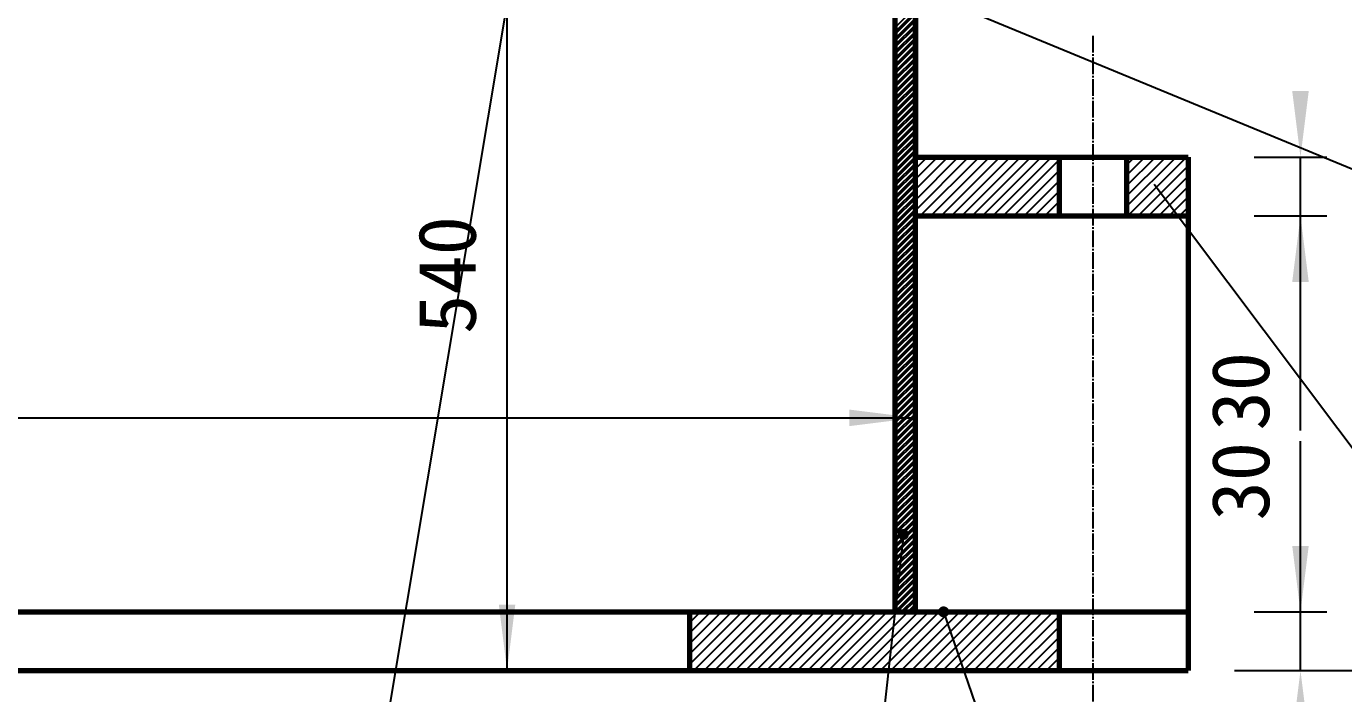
# Model space of a CAD drawing. Header units: millimetres. Extents: x -23892 to 57527, y -540 to 34444.
# Drawn here: x 11336 to 13711, y 13063 to 14266 of the extents above; entities that cross this region are included whole.
import ezdxf

# ---------------------------------------------------------------- set-up
doc = ezdxf.new("R2010")
doc.units = ezdxf.units.MM
doc.linetypes.add('EB_DASHDOT', pattern=[39, 30, -3, 3, -3])
for name, color, linetype, lineweight in [('CAXA0', 7, 'Continuous', 70), ('CAXA1', 1, 'EB_DASHDOT', 25), ('CAXA3', 7, 'Continuous', 25), ('CAXA4', 3, 'Continuous', 25)]:
    doc.layers.add(name, color=color, linetype=linetype, lineweight=lineweight)
doc.styles.get("Standard").update_dxf_attribs({"font": ''})
doc.styles.get('Standard').set_extended_font_data('FangSong')

msp = doc.modelspace()

# ---------------------------------------------------------------- hatches: boundary and pattern name
at = {"layer": 'CAXA0', "linetype": 'Continuous', "lineweight": 25}
for color, points in [(3, [(13632.8593, 14030.4118), (13647.7318, 14149.392), (13617.9867, 14149.392)]), (3, [(13632.8593, 13924.6517), (13647.7318, 13805.6715), (13617.9867, 13805.6715)]), (3, [(12938.7662, 13560.4811), (12819.786, 13545.6085), (12819.786, 13575.3536)]), (0, [(12926.9213, 13350.1494), (12926.7992, 13351.7004), (12926.436, 13353.2133), (12925.8406, 13354.6507), (12925.0277, 13355.9773), (12924.0173, 13357.1604), (12922.8342, 13358.1708), (12921.5076, 13358.9837), (12920.0702, 13359.5791), (12918.5573, 13359.9423), (12917.0063, 13360.0644), (12915.4552, 13359.9423), (12913.9424, 13359.5791), (12912.505, 13358.9837), (12911.1784, 13358.1708), (12909.9953, 13357.1604), (12908.9849, 13355.9773), (12908.172, 13354.6507), (12907.5766, 13353.2133), (12907.2134, 13351.7004), (12907.0913, 13350.1494), (12907.2134, 13348.5983), (12907.5766, 13347.0855), (12908.172, 13345.6481), (12908.9849, 13344.3215), (12909.9953, 13343.1384), (12911.1784, 13342.128), (12912.505, 13341.315), (12913.9424, 13340.7197), (12915.4552, 13340.3564), (12917.0063, 13340.2344), (12918.5573, 13340.3564), (12920.0702, 13340.7197), (12921.5076, 13341.315), (12922.8342, 13342.128), (12924.0173, 13343.1384), (12925.0277, 13344.3215), (12925.8406, 13345.6481), (12926.436, 13347.0855), (12926.7992, 13348.5983)]), (3, [(13632.8593, 13210.7707), (13647.7318, 13329.7508), (13617.9867, 13329.7508)]), (3, [(12202.7376, 13105.0105), (12217.6101, 13223.9907), (12187.8651, 13223.9907)]), (0, [(12999.4721, 13210.7707), (12999.35, 13212.3217), (12998.9868, 13213.8346), (12998.3914, 13215.272), (12997.5785, 13216.5986), (12996.568, 13217.7816), (12995.385, 13218.7921), (12994.0584, 13219.605), (12992.621, 13220.2004), (12991.1081, 13220.5636), (12989.5571, 13220.6857), (12988.006, 13220.5636), (12986.4931, 13220.2004), (12985.0557, 13219.605), (12983.7292, 13218.7921), (12982.5461, 13217.7816), (12981.5356, 13216.5986), (12980.7227, 13215.272), (12980.1273, 13213.8346), (12979.7641, 13212.3217), (12979.642, 13210.7707), (12979.7641, 13209.2196), (12980.1273, 13207.7068), (12980.7227, 13206.2693), (12981.5356, 13204.9428), (12982.5461, 13203.7597), (12983.7292, 13202.7492), (12985.0557, 13201.9363), (12986.4931, 13201.3409), (12988.006, 13200.9777), (12989.5571, 13200.8556), (12991.1081, 13200.9777), (12992.621, 13201.3409), (12994.0584, 13201.9363), (12995.385, 13202.7492), (12996.568, 13203.7597), (12997.5785, 13204.9428), (12998.3914, 13206.2693), (12998.9868, 13207.7068), (12999.35, 13209.2196)]), (3, [(13632.8593, 13105.0105), (13647.7318, 12986.0303), (13617.9867, 12986.0303)])]:
    msp.add_hatch(color=color, dxfattribs=at).paths.add_polyline_path(points, flags=0)

# ---------------------------------------------------------------- linework, layer by layer
at = {"layer": 'CAXA0', "color": 0, "linetype": 'Continuous', "lineweight": 25}
for p, q in [((11630.1391, 14874.7201), (14356.1867, 13748.9065)), ((12254.819, 14619.3985), (11517.4461, 10212.6947)), ((12901.7502, 14263.4435), (12938.7662, 14300.4595)), ((12901.7502, 14255.7689), (12938.7662, 14292.785)), ((12901.7502, 14251.5716), (12938.7662, 14288.5876)), ((12901.7502, 14243.897), (12938.7662, 14280.9131)), ((12901.7502, 14239.6997), (12938.7662, 14276.7157)), ((12901.7502, 14232.0251), (12938.7662, 14269.0411)), ((12901.7502, 14227.8277), (12938.7662, 14264.8438)), ((12901.7502, 14220.1532), (12938.7662, 14257.1692)), ((12901.7502, 14215.9558), (12938.7662, 14252.9719)), ((12901.7502, 14208.2813), (12938.7662, 14245.2973)), ((12901.7502, 14204.0839), (12938.7662, 14241.1)), ((12901.7502, 14196.4093), (12938.7662, 14233.4254)), ((12901.7502, 14192.212), (12938.7662, 14229.228)), ((12901.7502, 14184.5374), (12938.7662, 14221.5535)), ((12901.7502, 14180.3401), (12938.7662, 14217.3561)), ((12901.7502, 14172.6655), (12938.7662, 14209.6816)), ((12901.7502, 14168.4682), (12938.7662, 14205.4842)), ((12901.7502, 14160.7936), (12938.7662, 14197.8097)), ((12901.7502, 14156.5962), (12938.7662, 14193.6123)), ((12901.7502, 14148.9217), (12938.7662, 14185.9377)), ((12901.7502, 14144.7243), (12938.7662, 14181.7404)), ((12901.7502, 14137.0498), (12938.7662, 14174.0658)), ((12901.7502, 14132.8524), (12938.7662, 14169.8685)), ((12901.7502, 14125.1779), (12938.7662, 14162.1939)), ((12901.7502, 14120.9805), (12938.7662, 14157.9965)), ((12901.7502, 14113.3059), (12938.7662, 14150.322)), ((12901.7502, 14109.1086), (12938.7662, 14146.1246)), ((12901.7502, 14101.434), (12938.7662, 14138.4501)), ((12901.7502, 14097.2367), (12938.7662, 14134.2527)), ((12901.7502, 14089.5621), (12938.7662, 14126.5782)), ((12901.7502, 14085.3647), (12938.7662, 14122.3808)), ((12901.7502, 14077.6902), (12938.7662, 14114.7062)), ((12901.7502, 14073.4928), (12938.7662, 14110.5089)), ((12901.7502, 14065.8183), (12938.7662, 14102.8343)), ((12901.7502, 14061.6209), (12938.7662, 14098.637)), ((12901.7502, 14053.9464), (12938.7662, 14090.9624)), ((12901.7502, 14049.749), (12938.7662, 14086.7651)), ((12901.7502, 14042.0744), (12938.7662, 14079.0905)), ((12901.7502, 14037.8771), (12938.7662, 14074.8931)), ((12901.7502, 14030.2025), (12938.7662, 14067.2186)), ((12901.7502, 14026.0052), (12938.7662, 14063.0212)), ((12901.7502, 14018.3306), (12938.7662, 14055.3467)), ((12901.7502, 14014.1333), (12938.7662, 14051.1493)), ((12901.7502, 14006.4587), (12938.7662, 14043.4747)), ((12901.7502, 14002.2613), (12938.7662, 14039.2774)), ((12901.7502, 13994.5868), (12938.7662, 14031.6028)), ((12901.7502, 13990.3894), (12938.7662, 14027.4055)), ((12901.7502, 13982.7149), (12938.7662, 14019.7309)), ((12901.7502, 13978.5175), (12938.7662, 14015.5336)), ((12938.7662, 14027.9664), (12941.2117, 14030.4118)), ((12938.7662, 14009.2704), (12959.9076, 14030.4118)), ((12938.7662, 13990.5745), (12978.6036, 14030.4118)), ((12938.7662, 13971.8786), (12997.2995, 14030.4118)), ((12938.7662, 13953.1826), (13015.9954, 14030.4118)), ((12938.7662, 13934.4867), (13034.6913, 14030.4118)), ((12947.6271, 13924.6517), (13053.3873, 14030.4118)), ((12966.3231, 13924.6517), (13072.0832, 14030.4118)), ((12985.019, 13924.6517), (13090.7791, 14030.4118)), ((13003.7149, 13924.6517), (13109.4751, 14030.4118)), ((13022.4108, 13924.6517), (13128.171, 14030.4118)), ((13041.1068, 13924.6517), (13146.8669, 14030.4118)), ((13059.8027, 13924.6517), (13165.5629, 14030.4118)), ((13078.4986, 13924.6517), (13184.2588, 14030.4118)), ((13097.1946, 13924.6517), (13197.8786, 14025.3357)), ((13319.5028, 14016.0884), (13333.8262, 14030.4118)), ((13319.5028, 13997.3924), (13352.5222, 14030.4118)), ((13319.5028, 13978.6965), (13371.2181, 14030.4118)), ((13319.5028, 13960.0006), (13389.914, 14030.4118)), ((13319.5028, 13941.3046), (13408.6099, 14030.4118)), ((13321.5457, 13924.6517), (13427.3059, 14030.4118)), ((13340.2417, 13924.6517), (13430.5509, 14014.9609)), ((12901.7502, 13970.8429), (12938.7662, 14007.859)), ((12901.7502, 13966.6456), (12938.7662, 14003.6616)), ((12901.7502, 13958.971), (12938.7662, 13995.9871)), ((12901.7502, 13954.7737), (12938.7662, 13991.7897)), ((13115.8905, 13924.6517), (13197.8786, 14006.6398)), ((13134.5864, 13924.6517), (13197.8786, 13987.9438)), ((13358.9376, 13924.6517), (13430.5509, 13996.265)), ((12901.7502, 13947.0991), (12938.7662, 13984.1152)), ((12901.7502, 13942.9018), (12938.7662, 13979.9178)), ((12901.7502, 13935.2272), (12938.7662, 13972.2433)), ((12901.7502, 13931.0298), (12938.7662, 13968.0459)), ((13153.2824, 13924.6517), (13197.8786, 13969.2479)), ((13377.6335, 13924.6517), (13430.5509, 13977.5691)), ((12901.7502, 13923.3553), (12938.7662, 13960.3713)), ((12901.7502, 13919.1579), (12938.7662, 13956.174)), ((12901.7502, 13911.4834), (12938.7662, 13948.4994)), ((12901.7502, 13907.286), (12938.7662, 13944.3021)), ((13171.9783, 13924.6517), (13197.8786, 13950.552)), ((13396.3294, 13924.6517), (13430.5509, 13958.8732)), ((13415.0254, 13924.6517), (13430.5509, 13940.1772)), ((12901.7502, 13899.6115), (12938.7662, 13936.6275)), ((12901.7502, 13895.4141), (12938.7662, 13932.4302)), ((12901.7502, 13887.7395), (12938.7662, 13924.7556)), ((12901.7502, 13883.5422), (12938.7662, 13920.5582)), ((13190.6742, 13924.6517), (13197.8786, 13931.8561)), ((12901.7502, 13875.8676), (12938.7662, 13912.8837)), ((12901.7502, 13871.6703), (12938.7662, 13908.6863)), ((12901.7502, 13863.9957), (12938.7662, 13901.0118)), ((12901.7502, 13859.7984), (12938.7662, 13896.8144)), ((12901.7502, 13852.1238), (12938.7662, 13889.1398)), ((12901.7502, 13847.9264), (12938.7662, 13884.9425)), ((12901.7502, 13840.2519), (12938.7662, 13877.2679)), ((12901.7502, 13836.0545), (12938.7662, 13873.0706)), ((12901.7502, 13828.38), (12938.7662, 13865.396)), ((12901.7502, 13824.1826), (12938.7662, 13861.1987)), ((12901.7502, 13816.508), (12938.7662, 13853.5241)), ((12901.7502, 13812.3107), (12938.7662, 13849.3267)), ((12901.7502, 13804.6361), (12938.7662, 13841.6522)), ((12901.7502, 13800.4388), (12938.7662, 13837.4548)), ((12901.7502, 13792.7642), (12938.7662, 13829.7803)), ((12901.7502, 13788.5669), (12938.7662, 13825.5829)), ((12901.7502, 13780.8923), (12938.7662, 13817.9084)), ((12901.7502, 13776.6949), (12938.7662, 13813.711)), ((12901.7502, 13769.0204), (12938.7662, 13806.0364)), ((12901.7502, 13764.823), (12938.7662, 13801.8391)), ((12901.7502, 13757.1485), (12938.7662, 13794.1645)), ((12901.7502, 13752.9511), (12938.7662, 13789.9672)), ((12901.7502, 13745.2766), (12938.7662, 13782.2926)), ((12901.7502, 13741.0792), (12938.7662, 13778.0953)), ((12901.7502, 13733.4046), (12938.7662, 13770.4207)), ((12901.7502, 13729.2073), (12938.7662, 13766.2233)), ((12901.7502, 13721.5327), (12938.7662, 13758.5488)), ((12901.7502, 13717.3354), (12938.7662, 13754.3514)), ((12901.7502, 13709.6608), (12938.7662, 13746.6769)), ((12901.7502, 13705.4635), (12938.7662, 13742.4795)), ((12901.7502, 13697.7889), (12938.7662, 13734.8049)), ((12901.7502, 13693.5915), (12938.7662, 13730.6076)), ((12901.7502, 13685.917), (12938.7662, 13722.933)), ((12901.7502, 13681.7196), (12938.7662, 13718.7357)), ((12901.7502, 13674.0451), (12938.7662, 13711.0611)), ((12901.7502, 13669.8477), (12938.7662, 13706.8638)), ((12901.7502, 13662.1731), (12938.7662, 13699.1892)), ((12901.7502, 13657.9758), (12938.7662, 13694.9918)), ((12901.7502, 13650.3012), (12938.7662, 13687.3173)), ((12901.7502, 13646.1039), (12938.7662, 13683.1199)), ((12901.7502, 13638.4293), (12938.7662, 13675.4454)), ((12901.7502, 13634.232), (12938.7662, 13671.248)), ((12901.7502, 13626.5574), (12938.7662, 13663.5735)), ((12901.7502, 13622.36), (12938.7662, 13659.3761)), ((12901.7502, 13614.6855), (12938.7662, 13651.7015)), ((12901.7502, 13610.4881), (12938.7662, 13647.5042)), ((12901.7502, 13602.8136), (12938.7662, 13639.8296)), ((12901.7502, 13598.6162), (12938.7662, 13635.6323)), ((12901.7502, 13590.9417), (12938.7662, 13627.9577)), ((12901.7502, 13586.7443), (12938.7662, 13623.7603)), ((12901.7502, 13579.0697), (12938.7662, 13616.0858)), ((12901.7502, 13574.8724), (12938.7662, 13611.8884)), ((12901.7502, 13567.1978), (12938.7662, 13604.2139)), ((12901.7502, 13563.0005), (12938.7662, 13600.0165)), ((12901.7502, 13555.3259), (12938.7662, 13592.342)), ((12901.7502, 13551.1285), (12938.7662, 13588.1446)), ((12901.7502, 13543.454), (12938.7662, 13580.47)), ((12901.7502, 13539.2566), (12938.7662, 13576.2727)), ((12901.7502, 13531.5821), (12938.7662, 13568.5981)), ((12901.7502, 13527.3847), (12938.7662, 13564.4008)), ((12901.7502, 13519.7102), (12938.7662, 13556.7262)), ((12901.7502, 13515.5128), (12938.7662, 13552.5289)), ((12901.7502, 13507.8382), (12938.7662, 13544.8543)), ((12901.7502, 13503.6409), (12938.7662, 13540.6569)), ((12901.7502, 13495.9663), (12938.7662, 13532.9824)), ((12901.7502, 13491.769), (12938.7662, 13528.785)), ((12901.7502, 13484.0944), (12938.7662, 13521.1105)), ((12901.7502, 13479.8971), (12938.7662, 13516.9131)), ((12901.7502, 13472.2225), (12938.7662, 13509.2385)), ((12901.7502, 13468.0251), (12938.7662, 13505.0412)), ((12901.7502, 13460.3506), (12938.7662, 13497.3666)), ((12901.7502, 13456.1532), (12938.7662, 13493.1693)), ((12901.7502, 13448.4787), (12938.7662, 13485.4947)), ((12901.7502, 13444.2813), (12938.7662, 13481.2974)), ((12901.7502, 13436.6067), (12938.7662, 13473.6228)), ((12901.7502, 13432.4094), (12938.7662, 13469.4254)), ((12901.7502, 13424.7348), (12938.7662, 13461.7509)), ((12901.7502, 13420.5375), (12938.7662, 13457.5535)), ((12901.7502, 13412.8629), (12938.7662, 13449.879)), ((12901.7502, 13408.6656), (12938.7662, 13445.6816)), ((12901.7502, 13400.991), (12938.7662, 13438.0071)), ((12901.7502, 13396.7936), (12938.7662, 13433.8097)), ((12901.7502, 13389.1191), (12938.7662, 13426.1351)), ((12901.7502, 13384.9217), (12938.7662, 13421.9378)), ((12901.7502, 13377.2472), (12938.7662, 13414.2632)), ((12901.7502, 13373.0498), (12938.7662, 13410.0659)), ((12901.7502, 13365.3753), (12938.7662, 13402.3913)), ((12901.7502, 13361.1779), (12938.7662, 13398.194)), ((12901.7502, 13353.5033), (12938.7662, 13390.5194)), ((12901.7502, 13349.306), (12938.7662, 13386.322)), ((12901.7502, 13341.6314), (12938.7662, 13378.6475)), ((12901.7502, 13337.4341), (12938.7662, 13374.4501)), ((12917.0063, 13350.1494), (12571.0387, 10212.6947)), ((12901.7502, 13329.7595), (12938.7662, 13366.7756)), ((12901.7502, 13325.5622), (12938.7662, 13362.5782)), ((12901.7502, 13317.8876), (12938.7662, 13354.9036)), ((12901.7502, 13313.6902), (12938.7662, 13350.7063)), ((12901.7502, 13306.0157), (12938.7662, 13343.0317)), ((12901.7502, 13301.8183), (12938.7662, 13338.8344)), ((12901.7502, 13294.1438), (12938.7662, 13331.1598)), ((12901.7502, 13289.9464), (12938.7662, 13326.9625)), ((12901.7502, 13282.2718), (12938.7662, 13319.2879)), ((12901.7502, 13278.0745), (12938.7662, 13315.0905)), ((12901.7502, 13270.3999), (12938.7662, 13307.416)), ((12901.7502, 13266.2026), (12938.7662, 13303.2186)), ((12901.7502, 13258.528), (12938.7662, 13295.5441)), ((12901.7502, 13254.3307), (12938.7662, 13291.3467)), ((12901.7502, 13246.6561), (12938.7662, 13283.6722)), ((12901.7502, 13242.4587), (12938.7662, 13279.4748)), ((12901.7502, 13234.7842), (12938.7662, 13271.8002)), ((12901.7502, 13230.5868), (12938.7662, 13267.6029)), ((12901.7502, 13222.9123), (12938.7662, 13259.9283)), ((12901.7502, 13218.7149), (12938.7662, 13255.731)), ((12901.7502, 13211.0404), (12938.7662, 13248.0564)), ((12905.6778, 13210.7707), (12938.7662, 13243.8591)), ((12913.3524, 13210.7707), (12938.7662, 13236.1845)), ((12917.5497, 13210.7707), (12938.7662, 13231.9871)), ((12531.5896, 13209.4793), (12532.881, 13210.7707)), ((12531.5896, 13190.7834), (12551.5769, 13210.7707)), ((12531.5896, 13172.0875), (12570.2728, 13210.7707)), ((12531.5896, 13153.3915), (12588.9688, 13210.7707)), ((12531.5896, 13134.6956), (12607.6647, 13210.7707)), ((12531.5896, 13115.9997), (12626.3606, 13210.7707)), ((12539.2964, 13105.0105), (12645.0566, 13210.7707)), ((12557.9923, 13105.0105), (12663.7525, 13210.7707)), ((12576.6883, 13105.0105), (12682.4484, 13210.7707)), ((12595.3842, 13105.0105), (12701.1444, 13210.7707)), ((12614.0801, 13105.0105), (12719.8403, 13210.7707)), ((12632.7761, 13105.0105), (12738.5362, 13210.7707)), ((12651.472, 13105.0105), (12757.2321, 13210.7707)), ((12670.1679, 13105.0105), (12775.9281, 13210.7707)), ((12688.8639, 13105.0105), (12794.624, 13210.7707)), ((12707.5598, 13105.0105), (12813.3199, 13210.7707)), ((12726.2557, 13105.0105), (12832.0159, 13210.7707)), ((12744.9516, 13105.0105), (12850.7118, 13210.7707)), ((12763.6476, 13105.0105), (12869.4077, 13210.7707)), ((12782.3435, 13105.0105), (12888.1037, 13210.7707)), ((12801.0394, 13105.0105), (12906.7996, 13210.7707)), ((12819.7354, 13105.0105), (12925.4955, 13210.7707)), ((12838.4313, 13105.0105), (12944.1914, 13210.7707)), ((12857.1272, 13105.0105), (12962.8874, 13210.7707)), ((12875.8232, 13105.0105), (12981.5833, 13210.7707)), ((12894.5191, 13105.0105), (13000.2792, 13210.7707)), ((12913.215, 13105.0105), (13018.9752, 13210.7707)), ((12925.2243, 13210.7707), (12938.7662, 13224.3126)), ((12929.4217, 13210.7707), (12938.7662, 13220.1152)), ((12931.9109, 13105.0105), (13037.6711, 13210.7707)), ((12937.0962, 13210.7707), (12938.7662, 13212.4407)), ((12950.6069, 13105.0105), (13056.367, 13210.7707)), ((12969.3028, 13105.0105), (13075.063, 13210.7707)), ((12987.9987, 13105.0105), (13093.7589, 13210.7707)), ((12989.5571, 13210.7707), (14024.6344, 10212.6947)), ((13006.6947, 13105.0105), (13112.4548, 13210.7707)), ((13025.3906, 13105.0105), (13131.1507, 13210.7707)), ((13044.0865, 13105.0105), (13149.8467, 13210.7707)), ((13062.7825, 13105.0105), (13168.5426, 13210.7707)), ((13081.4784, 13105.0105), (13187.2385, 13210.7707)), ((13100.1743, 13105.0105), (13197.8786, 13202.7148)), ((13118.8702, 13105.0105), (13197.8786, 13184.0189)), ((13137.5662, 13105.0105), (13197.8786, 13165.3229)), ((13156.2621, 13105.0105), (13197.8786, 13146.627)), ((13174.958, 13105.0105), (13197.8786, 13127.9311)), ((13193.654, 13105.0105), (13197.8786, 13109.2351))]:
    msp.add_line(p, q, dxfattribs=at)
at = {"layer": 'CAXA0', "linetype": 'Continuous', "lineweight": 70}
for p, q in [((12901.7502, 14616.0587), (12901.7502, 13210.7707)), ((12938.7662, 14616.0587), (12938.7662, 14030.4118)), ((12938.7662, 13210.7707), (12938.7662, 14427.0124)), ((12938.7662, 14030.4118), (13430.5509, 14030.4118)), ((13197.8786, 14030.4118), (13197.8786, 13924.6517)), ((13319.5028, 14030.4118), (13319.5028, 13924.6517)), ((13430.5509, 14030.4118), (13430.5509, 13105.0105)), ((12938.7662, 13924.6517), (13430.5509, 13924.6517)), ((8671.3441, 13210.7707), (13430.5509, 13210.7707)), ((12531.5896, 13210.7707), (12531.5896, 13105.0105)), ((13197.8786, 13210.7707), (13197.8786, 13105.0105)), ((8671.3441, 13105.0105), (13430.5509, 13105.0105))]:
    msp.add_line(p, q, dxfattribs=at)
at = {"layer": 'CAXA0', "color": 3, "linetype": 'Continuous', "lineweight": 25}
for p, q in [((12202.7376, 13105.0105), (12202.7376, 14532.7725)), ((13549.5311, 14030.4118), (13680.4513, 14030.4118)), ((13632.8593, 13537.6143), (13632.8593, 14030.4118)), ((13549.5311, 13924.6517), (13680.4513, 13924.6517)), ((12938.7662, 13329.7508), (12938.7662, 13608.0731)), ((9163.1288, 13560.4811), (12938.7662, 13560.4811)), ((13632.8593, 13105.0105), (13632.8593, 13518.196)), ((13549.5311, 13210.7707), (13680.4513, 13210.7707)), ((13311.5708, 13105.0105), (12155.1455, 13105.0105)), ((13549.5311, 13105.0105), (13680.4513, 13105.0105)), ((13549.5311, 13105.0105), (13977.44, 13105.0105))]:
    msp.add_line(p, q, dxfattribs=at)
at = {"layer": 'CAXA1', "color": 1, "linetype": 'EB_DASHDOT', "lineweight": 25}
msp.add_line((13258.6907, 14249.0666), (13258.6907, 12863.5076), dxfattribs=at)
at = {"layer": 'CAXA3', "color": 3, "linetype": 'Continuous', "lineweight": 25}
msp.add_line((13369.022, 13981.5074), (14356.1867, 12668.2286), dxfattribs=at)
at = {"layer": 'CAXA4', "color": 3, "linetype": 'Continuous', "lineweight": 25}
for p, q in [((13514.1103, 13105.0105), (14237.1749, 13105.0105)), ((13549.5311, 13105.0105), (15248.626, 13105.0105))]:
    msp.add_line(p, q, dxfattribs=at)

# ---------------------------------------------------------------- texts
at = {"layer": 'CAXA0', "color": 3, "lineweight": 25}
for s, p in [('540', (12146.3708, 13711.817)), ('30', (13576.4924, 13537.6663)), ('30', (13576.4924, 13375.4123))]:
    msp.add_text(s, height=104.10765, rotation=90, dxfattribs=at).set_placement(p)

doc.saveas('drawing.dxf')
